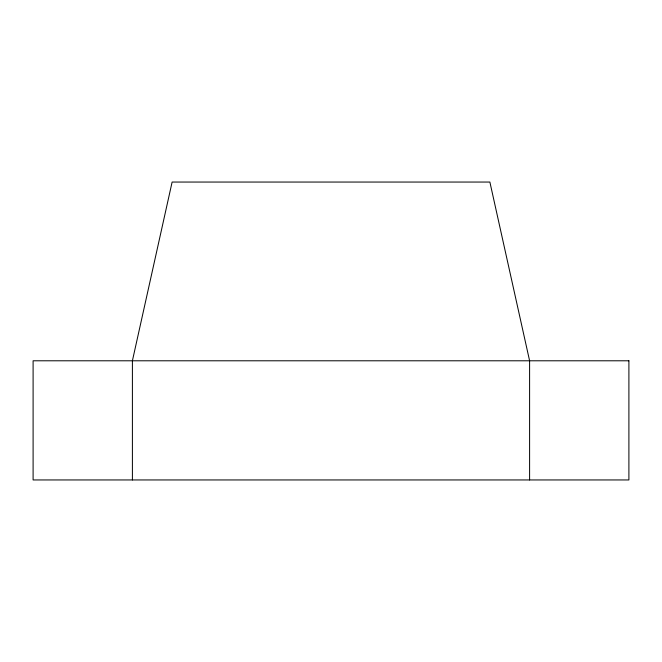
<?xml version="1.0" encoding="UTF-8"?>
<svg xmlns="http://www.w3.org/2000/svg" width="662" height="662" viewBox="0 0 662 662"><rect width="100%" height="100%" fill="white"/><g stroke="black" fill="none" stroke-linecap="round" stroke-linejoin="round"><path stroke-width="0.99" d="M529.6 479.95L529.6 360.79L489.88 182.05L172.12 182.05L132.4 360.79L132.4 479.95M628.9 360.79L33.1 360.79L33.1 479.95L628.9 479.95L628.9 360.79"/></g></svg>
